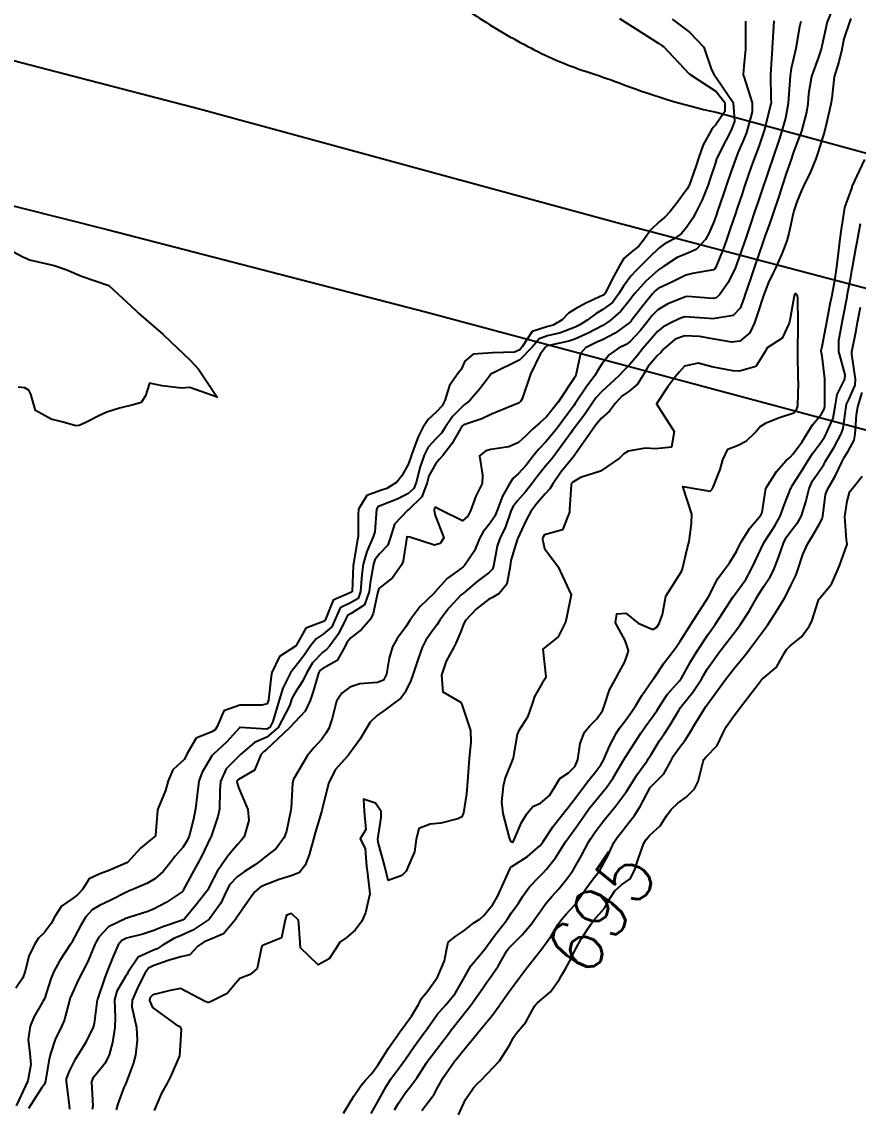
# Model space of a CAD drawing. Header units: metres. Extents: x 286371 to 293043, y 7462578 to 7466404.
# Drawn here: x 286925.5 to 286986.4, y 7465895.7 to 7465974.8 of the extents above; entities that cross this region are included whole.
import ezdxf
from ezdxf.enums import TextEntityAlignment as Align

# ---------------------------------------------------------------- set-up
doc = ezdxf.new("R2010")
doc.units = ezdxf.units.M
doc.header["$MEASUREMENT"] = 0
for name, color, linetype in [('Cotas', 45, 'Continuous'), ('Curvas de Nivel 1m', 11, 'Continuous'), ('Curvas de Nivel 5m', 15, 'Continuous'), ('Vias primárias', 230, 'Continuous')]:
    doc.layers.add(name, color=color, linetype=linetype)
doc.styles.add('Style-STANDARD', font='STANDARD.shx')

msp = doc.modelspace()

# ---------------------------------------------------------------- linework, layer by layer
at = {"layer": 'Curvas de Nivel 1m', "flags": 128}
for points, elevation in [([(286984.728, 7465976.25), (286984.124, 7465974.834), (286983.695, 7465972.842), (286983.496, 7465972.257), (286982.995, 7465970.856), (286982.78, 7465969.595), (286982.733, 7465968.864), (286982.629, 7465968.262), (286982.257, 7465966.871), (286982.189, 7465966.684), (286981.994, 7465966.187), (286981.641, 7465965.218), (286981.529, 7465964.881), (286981.13, 7465963.713), (286980.864, 7465962.891), (286980.641, 7465962.186), (286980.212, 7465960.9), (286980.134, 7465960.678), (286979.901, 7465960.041), (286979.601, 7465959.196), (286979.507, 7465958.91), (286979.089, 7465957.693), (286978.827, 7465956.92), (286978.576, 7465956.191), (286978.148, 7465954.93), (286978.064, 7465954.687), (286977.81, 7465953.973), (286977.293, 7465953.45), (286975.798, 7465953.213), (286975.541, 7465953.225), (286973.799, 7465953.347), (286973.516, 7465953.281), (286972.938, 7465953.007), (286972.187, 7465952.619), (286971.783, 7465952.281), (286971.201, 7465951.605), (286970.72, 7465951.04), (286970.293, 7465950.51), (286969.746, 7465949.865), (286969.342, 7465949.458), (286968.97, 7465949.066), (286968.338, 7465948.462), (286967.717, 7465947.918), (286967.312, 7465947.488), (286967.044, 7465947.094), (286966.512, 7465946.282), (286965.675, 7465945.181), (286965.625, 7465945.115), (286965.494, 7465944.94), (286964.179, 7465943.146), (286963.945, 7465942.845), (286963.634, 7465942.468), (286963.042, 7465941.744), (286962.614, 7465941.169), (286962.177, 7465940.605), (286961.596, 7465939.958), (286961.255, 7465939.523), (286961.112, 7465939.192), (286960.705, 7465938.06), (286960.299, 7465937.203), (286960.101, 7465936.651), (286959.84, 7465935.21), (286959.758, 7465934.974), (286959.517, 7465934.732), (286958.655, 7465934.079), (286957.647, 7465933.242), (286957.567, 7465933.169), (286957.492, 7465933.103), (286956.585, 7465932.151), (286955.938, 7465931.267), (286955.756, 7465930.973), (286955.453, 7465930.561), (286954.905, 7465929.82), (286954.645, 7465929.286), (286954.331, 7465928.38), (286953.962, 7465927.296), (286953.81, 7465926.886), (286953.384, 7465925.968), (286953.09, 7465925.597), (286952.738, 7465925.314), (286951.949, 7465924.742), (286951.359, 7465924.335), (286950.861, 7465923.833), (286950.569, 7465923.346), (286950.109, 7465922.577), (286949.316, 7465921.486), (286949.266, 7465921.414), (286949.221, 7465921.366), (286948.306, 7465920.372), (286947.83, 7465919.386), (286947.366, 7465917.512), (286947.341, 7465917.403), (286947.248, 7465917.08), (286946.851, 7465915.78), (286946.769, 7465915.411), (286946.429, 7465914.186), (286946.117, 7465913.42), (286945.706, 7465912.897), (286945.173, 7465912.684), (286944.226, 7465912.396), (286943.164, 7465911.982), (286942.823, 7465911.807), (286942.436, 7465911.475), (286941.913, 7465910.713), (286941.126, 7465909.599), (286941.088, 7465909.532), (286941.073, 7465909.495), (286940.172, 7465908.444), (286939.101, 7465907.977), (286938.775, 7465907.854), (286938.325, 7465907.536), (286937.733, 7465906.896), (286937.082, 7465906.763), (286936.166, 7465906.484), (286935.074, 7465906.096), (286934.733, 7465905.927), (286934.485, 7465905.593), (286933.991, 7465904.659), (286933.531, 7465903.607), (286933.519, 7465903.115), (286933.854, 7465901.602), (286933.908, 7465900.682), (286933.776, 7465899.602), (286933.602, 7465898.967), (286933.104, 7465897.612), (286933.056, 7465897.499), (286932.938, 7465897.234), (286932.488, 7465896.053), (286932.364, 7465895.623)], 692), ([(286969.009, 7465975.071), (286970.124, 7465974.375), (286971.884, 7465973.251), (286972.105, 7465973.113), (286972.227, 7465973.023), (286974.075, 7465971.049), (286974.161, 7465970.993), (286976.046, 7465969.748), (286976.674, 7465968.955), (286976.686, 7465968.292), (286976.009, 7465967.302), (286975.841, 7465967.133), (286975.712, 7465966.969), (286975.103, 7465965.862), (286974.781, 7465964.982), (286974.592, 7465964.358), (286974.106, 7465962.992), (286974.057, 7465962.878), (286973.939, 7465962.677), (286973.227, 7465961.702), (286972.692, 7465961.013), (286972.319, 7465960.607), (286971.903, 7465960.269), (286971.266, 7465959.661), (286970.835, 7465959.04), (286970.416, 7465958.507), (286969.869, 7465958.051), (286969.329, 7465957.596), (286969.019, 7465957.067), (286968.613, 7465956.302), (286967.975, 7465955.082), (286967.911, 7465954.995), (286967.822, 7465954.933), (286966.566, 7465954.35), (286965.806, 7465953.94), (286965.304, 7465953.62), (286964.839, 7465953.129), (286964.191, 7465952.735), (286963.787, 7465952.653), (286962.651, 7465952.291), (286961.933, 7465951.172), (286961.761, 7465950.952), (286961.363, 7465950.787), (286959.757, 7465950.732), (286958.367, 7465950.623), (286957.747, 7465950.113), (286957.481, 7465949.505), (286957.278, 7465949.251), (286956.641, 7465948.34), (286956.295, 7465947.266), (286956.094, 7465946.873), (286955.691, 7465946.437), (286955.086, 7465945.88), (286954.698, 7465945.289), (286954.345, 7465944.614), (286953.861, 7465943.301), (286953.814, 7465943.13), (286953.633, 7465942.598), (286953.161, 7465941.771), (286952.796, 7465941.317), (286952.083, 7465940.851), (286951.605, 7465940.709), (286950.607, 7465940.341), (286950.017, 7465939.358), (286949.986, 7465938.95), (286949.979, 7465937.358), (286949.925, 7465936.983), (286949.64, 7465935.363), (286949.63, 7465935.256), (286949.548, 7465933.364), (286949.536, 7465933.322), (286949.493, 7465933.301), (286948.157, 7465932.712), (286947.636, 7465931.392), (286947.589, 7465931.266), (286947.461, 7465931.182), (286946.188, 7465930.679), (286945.481, 7465929.424), (286945.465, 7465929.392), (286945.433, 7465929.364), (286944.253, 7465928.611), (286943.705, 7465927.45), (286943.665, 7465927.185), (286943.47, 7465925.453), (286943.37, 7465925.176), (286942.981, 7465925.075), (286941.368, 7465925.09), (286940.21, 7465924.663), (286939.711, 7465923.519), (286939.58, 7465923.282), (286939.338, 7465923.146), (286938.2, 7465922.673), (286937.532, 7465921.551), (286937.473, 7465921.391), (286937.308, 7465921.132), (286936.498, 7465920.365), (286936.158, 7465919.571), (286935.971, 7465918.877), (286935.422, 7465917.582), (286935.386, 7465917.448), (286935.244, 7465915.584), (286935.24, 7465915.568), (286935.224, 7465915.557), (286934.139, 7465914.671), (286933.194, 7465913.614), (286931.79, 7465913.03), (286931.181, 7465912.792), (286930.404, 7465912.428), (286929.912, 7465911.663), (286929.557, 7465911.27), (286929.154, 7465910.989), (286928.388, 7465910.443), (286927.911, 7465909.693), (286927.642, 7465909.181), (286927.116, 7465908.513), (286926.709, 7465908.112), (286926.441, 7465907.714), (286926.013, 7465906.798), (286925.738, 7465905.724), (286925.573, 7465905.22), (286925.055, 7465904.475)], 697), ([(286972.841, 7465975.014), (286974.12, 7465974.084), (286975.164, 7465972.979), (286975.712, 7465971.329), (286975.894, 7465970.967), (286976.061, 7465970.775), (286977.295, 7465968.946), (286977.392, 7465967.565), (286977.135, 7465966.947), (286976.755, 7465966.19), (286976.132, 7465964.962), (286976.085, 7465964.85), (286975.967, 7465964.498), (286975.583, 7465963.337), (286975.459, 7465962.972), (286975.029, 7465961.877), (286974.6, 7465960.984), (286974.354, 7465960.541), (286973.897, 7465959.845), (286973.494, 7465959.396), (286972.95, 7465959.008), (286972.259, 7465958.638), (286971.874, 7465958.36), (286971.197, 7465957.701), (286970.541, 7465957.044), (286970.197, 7465956.701), (286969.843, 7465956.306), (286969.309, 7465955.585), (286968.994, 7465955.067), (286968.493, 7465954.395), (286967.806, 7465953.876), (286967.311, 7465953.582), (286966.658, 7465953.101), (286966.132, 7465952.766), (286965.786, 7465952.595), (286964.73, 7465952.18), (286963.776, 7465951.974), (286963.172, 7465951.755), (286962.673, 7465951.161), (286961.75, 7465950.21), (286959.75, 7465949.23), (286959.734, 7465949.229), (286959.706, 7465949.215), (286958.843, 7465948.102), (286958.097, 7465947.239), (286957.882, 7465947.061), (286957.699, 7465946.934), (286956.854, 7465946.09), (286956.308, 7465945.265), (286956.059, 7465944.878), (286955.662, 7465944.488), (286955.083, 7465943.852), (286954.797, 7465943.287), (286954.502, 7465942.421), (286954.217, 7465941.295), (286954.047, 7465940.858), (286953.601, 7465940.46), (286952.83, 7465940.082), (286951.588, 7465939.597), (286951.414, 7465939.51), (286951.324, 7465939.338), (286951.19, 7465937.709), (286951.087, 7465937.341), (286950.616, 7465936.27), (286950.363, 7465935.352), (286950.262, 7465934.604), (286950.163, 7465933.354), (286949.991, 7465932.853), (286949.482, 7465932.556), (286948.688, 7465932.164), (286948.327, 7465931.382), (286948.067, 7465930.773), (286947.447, 7465930.238), (286946.925, 7465929.919), (286946.518, 7465929.408), (286946.083, 7465928.756), (286945.411, 7465927.871), (286945.212, 7465927.622), (286945.068, 7465927.429), (286944.506, 7465926.319), (286944.237, 7465925.441), (286943.776, 7465923.881), (286943.563, 7465923.46), (286943.342, 7465923.326), (286941.39, 7465923.448), (286941.343, 7465923.43), (286940.427, 7465922.409), (286939.449, 7465921.522), (286939.386, 7465921.45), (286939.311, 7465921.345), (286938.63, 7465920.199), (286938.393, 7465919.538), (286938.262, 7465918.547), (286938.144, 7465917.541), (286937.994, 7465916.792), (286937.683, 7465915.548), (286937.546, 7465915.223), (286937.212, 7465914.73), (286936.674, 7465914.09), (286936.278, 7465913.568), (286935.794, 7465912.967), (286935.177, 7465912.429), (286934.645, 7465912.12), (286933.471, 7465911.61), (286933.249, 7465911.527), (286933.162, 7465911.485), (286931.935, 7465910.85), (286931.147, 7465910.5), (286930.617, 7465910.177), (286930.163, 7465909.659), (286929.774, 7465909.015), (286929.106, 7465907.785), (286929.062, 7465907.718), (286929.037, 7465907.675), (286928.274, 7465906.499), (286927.834, 7465905.693), (286927.612, 7465905.15), (286927.142, 7465903.703), (286927.112, 7465903.634), (286927.04, 7465903.496), (286926.375, 7465902.356), (286926.113, 7465901.718), (286925.97, 7465900.744), (286926.075, 7465899.718), (286926.165, 7465898.923), (286925.945, 7465897.724), (286925.09, 7465895.915)], 696), ([(286985.862, 7465975.076), (286985.767, 7465974.81), (286985.339, 7465973.582), (286985.192, 7465972.818), (286984.992, 7465971.909), (286984.649, 7465970.826), (286984.462, 7465969.257), (286984.409, 7465968.837), (286984.008, 7465967.135), (286983.949, 7465966.901), (286983.938, 7465966.845), (286983.477, 7465965.356), (286983.301, 7465964.855), (286982.911, 7465963.909), (286982.412, 7465962.867), (286982.261, 7465962.547), (286981.927, 7465961.728), (286981.717, 7465961.077), (286981.668, 7465960.878), (286981.351, 7465959.424), (286981.191, 7465958.885), (286980.832, 7465957.927), (286980.377, 7465956.897), (286980.202, 7465956.546), (286979.837, 7465955.799), (286979.585, 7465955.151), (286979.5, 7465954.909), (286979.075, 7465953.646), (286978.852, 7465952.919), (286978.514, 7465952.193), (286977.774, 7465951.581), (286977.202, 7465951.514), (286975.776, 7465951.748), (286974.846, 7465951.91), (286973.779, 7465951.967), (286973.057, 7465951.723), (286972.242, 7465951.017), (286972.014, 7465950.766), (286971.756, 7465950.507), (286971.071, 7465949.708), (286970.684, 7465949.04), (286970.333, 7465948.437), (286969.717, 7465947.948), (286969.193, 7465947.581), (286968.722, 7465947.069), (286968.285, 7465946.486), (286967.687, 7465945.943), (286967.291, 7465945.479), (286967.023, 7465945.094), (286965.644, 7465943.142), (286965.629, 7465943.125), (286964.734, 7465942.031), (286964.131, 7465941.147), (286963.936, 7465940.823), (286963.604, 7465940.457), (286962.985, 7465939.772), (286962.554, 7465939.17), (286962.213, 7465938.537), (286961.578, 7465937.184), (286961.572, 7465937.166), (286961.553, 7465937.117), (286961.112, 7465935.609), (286961.052, 7465935.192), (286960.802, 7465933.897), (286960.246, 7465933.203), (286959.77, 7465932.93), (286959.487, 7465932.767), (286958.606, 7465932.099), (286957.802, 7465931.239), (286957.672, 7465931.031), (286957.452, 7465930.446), (286957.096, 7465929.593), (286956.92, 7465929.252), (286956.404, 7465928.275), (286956.064, 7465927.265), (286956.163, 7465926.04), (286957.376, 7465925.346), (286957.448, 7465925.316), (286957.494, 7465925.243), (286957.566, 7465925.045), (286958.169, 7465923.232), (286958.179, 7465922.38), (286958.06, 7465921.233), (286958.013, 7465920.514), (286957.93, 7465919.235), (286957.88, 7465918.62), (286957.657, 7465917.238), (286957.524, 7465916.956), (286957.238, 7465916.817), (286956.002, 7465916.493), (286955.231, 7465916.414), (286954.402, 7465916.111), (286954.2, 7465915.29), (286954.085, 7465914.407), (286953.612, 7465913.298), (286953.476, 7465913.004), (286953.175, 7465912.686), (286952.162, 7465912.318), (286951.935, 7465913.323), (286951.445, 7465915.096), (286951.419, 7465915.331), (286951.668, 7465916.897), (286951.654, 7465917.328), (286951.256, 7465917.956), (286950.378, 7465918.232), (286950.429, 7465917.347), (286950.537, 7465916.032), (286950.142, 7465915.351), (286950.506, 7465914.651), (286950.605, 7465913.346), (286950.664, 7465912.832), (286950.835, 7465911.349), (286950.531, 7465909.956), (286950.245, 7465909.358), (286949.769, 7465908.71), (286949.106, 7465908.147), (286948.655, 7465907.827), (286948.376, 7465907.385), (286947.87, 7465906.605), (286947.076, 7465906.171), (286945.797, 7465907.424), (286945.699, 7465908.842), (286945.638, 7465909.427), (286945.131, 7465909.909), (286944.779, 7465909.79), (286944.669, 7465909.441), (286944.402, 7465908.148), (286943.096, 7465907.619), (286942.997, 7465907.565), (286942.938, 7465907.467), (286942.628, 7465905.914), (286942.135, 7465905.478), (286941.38, 7465905.169), (286941.054, 7465904.827), (286940.446, 7465904.1), (286939.332, 7465903.52), (286939.121, 7465903.434), (286939.033, 7465903.422), (286938.803, 7465903.528), (286937.048, 7465904.463), (286936.302, 7465904.309), (286935.04, 7465903.987), (286934.837, 7465903.787), (286934.8, 7465903.588), (286935.026, 7465903.062), (286936.723, 7465901.844), (286937.006, 7465901.685), (286937.086, 7465901.553), (286937.099, 7465901.457), (286936.974, 7465899.554), (286936.377, 7465898.139), (286936.078, 7465897.567), (286935.667, 7465896.839), (286935.147, 7465895.581)], 691), ([(286980.238, 7465974.902), (286980.135, 7465972.944), (286980.129, 7465972.904), (286980.126, 7465972.871), (286980.082, 7465972.132), (286980.009, 7465970.962), (286980.01, 7465970.905), (286980.04, 7465969.297), (286980.046, 7465968.904), (286980.033, 7465968.851), (286979.64, 7465967.279), (286979.539, 7465966.911), (286979.152, 7465965.752), (286978.84, 7465964.921), (286978.606, 7465964.283), (286978.147, 7465962.931), (286978.094, 7465962.78), (286977.934, 7465962.294), (286977.592, 7465961.266), (286977.483, 7465960.941), (286977.08, 7465959.763), (286976.802, 7465958.951), (286976.554, 7465958.274), (286976.018, 7465956.962), (286975.959, 7465956.856), (286975.851, 7465956.769), (286974.32, 7465956.514), (286973.845, 7465956.38), (286972.914, 7465955.933), (286971.83, 7465955.402), (286971.613, 7465955.242), (286971.418, 7465955.031), (286970.701, 7465954.151), (286969.865, 7465953.053), (286969.834, 7465953.013), (286969.793, 7465952.973), (286968.698, 7465952.153), (286967.773, 7465951.679), (286967.362, 7465951.498), (286966.544, 7465951.103), (286966.178, 7465950.688), (286965.841, 7465949.113), (286965.805, 7465949.041), (286965.731, 7465948.933), (286964.54, 7465947.138), (286963.688, 7465946.06), (286963.217, 7465945.625), (286962.674, 7465945.169), (286962.173, 7465944.67), (286961.659, 7465944.2), (286960.953, 7465943.897), (286959.651, 7465943.693), (286959.285, 7465943.584), (286958.813, 7465943.227), (286959.033, 7465941.813), (286959.009, 7465941.224), (286958.544, 7465940.287), (286958.171, 7465939.236), (286957.981, 7465938.836), (286957.573, 7465938.506), (286956.013, 7465939.268), (286955.588, 7465939.506), (286955.52, 7465939.34), (286955.51, 7465939.276), (286955.579, 7465938.962), (286956.224, 7465937.264), (286955.968, 7465936.848), (286955.546, 7465936.721), (286953.744, 7465937.302), (286953.555, 7465937.346), (286953.526, 7465937.333), (286953.52, 7465937.305), (286953.258, 7465935.579), (286953.174, 7465935.31), (286952.484, 7465934.345), (286951.498, 7465933.584), (286951.432, 7465933.398), (286951.422, 7465933.336), (286951.068, 7465931.743), (286950.874, 7465931.343), (286950.219, 7465930.587), (286949.443, 7465929.993), (286949.166, 7465929.641), (286949.045, 7465929.37), (286948.457, 7465928.34), (286947.409, 7465927.756), (286947.203, 7465927.602), (286947.104, 7465927.399), (286946.719, 7465926.069), (286946.494, 7465925.408), (286946.123, 7465924.652), (286945.35, 7465923.824), (286944.979, 7465923.432), (286943.32, 7465921.843), (286943.095, 7465921.691), (286942.913, 7465921.47), (286942.436, 7465920.338), (286941.287, 7465919.667), (286941.185, 7465919.596), (286941.158, 7465919.496), (286941.278, 7465919.079), (286941.962, 7465917.484), (286942.034, 7465916.69), (286941.68, 7465915.488), (286941.481, 7465915.23), (286941.216, 7465914.971), (286940.55, 7465914.158), (286940.075, 7465913.511), (286939.721, 7465912.979), (286939.17, 7465911.899), (286939.049, 7465911.643), (286938.97, 7465911.527), (286938.167, 7465910.516), (286937.359, 7465909.551), (286937.235, 7465909.45), (286937.131, 7465909.407), (286935.759, 7465908.937), (286935.12, 7465908.678), (286934.308, 7465908.405), (286933.112, 7465908.112), (286932.779, 7465907.949), (286932.524, 7465907.623), (286932.09, 7465906.623), (286931.697, 7465905.635), (286931.518, 7465905.184), (286931.036, 7465903.756), (286931.006, 7465903.673), (286930.997, 7465903.645), (286930.758, 7465901.899), (286930.692, 7465901.649), (286930.147, 7465900.497), (286929.627, 7465899.665), (286929.369, 7465899.268), (286928.956, 7465898.446), (286928.739, 7465897.886), (286928.719, 7465897.678), (286928.921, 7465896.159), (286928.98, 7465895.673)], 694), ([(286982.214, 7465974.863), (286982.118, 7465974.456), (286981.861, 7465972.878), (286981.52, 7465971.435), (286981.435, 7465970.884), (286981.35, 7465969.579), (286981.29, 7465968.886), (286981.091, 7465967.815), (286980.841, 7465966.892), (286980.636, 7465966.253), (286980.177, 7465964.901), (286980.124, 7465964.75), (286979.965, 7465964.277), (286979.611, 7465963.248), (286979.499, 7465962.911), (286979.1, 7465961.743), (286978.826, 7465960.921), (286978.595, 7465960.233), (286978.154, 7465958.93), (286978.085, 7465958.728), (286977.872, 7465958.1), (286977.566, 7465957.231), (286977.459, 7465956.94), (286976.934, 7465955.851), (286976.291, 7465954.957), (286976.048, 7465954.733), (286975.82, 7465954.682), (286973.994, 7465954.82), (286973.821, 7465954.797), (286972.534, 7465954.293), (286971.806, 7465953.853), (286971.394, 7465953.437), (286971.082, 7465953.035), (286970.507, 7465952.32), (286969.771, 7465951.534), (286969.495, 7465951.331), (286968.952, 7465951.067), (286968.258, 7465950.575), (286967.747, 7465949.959), (286967.42, 7465949.408), (286967.223, 7465949.092), (286966.591, 7465948.231), (286965.829, 7465947.113), (286965.778, 7465947.038), (286965.701, 7465946.929), (286964.407, 7465945.14), (286963.661, 7465944.26), (286963.113, 7465943.702), (286962.672, 7465943.169), (286962.234, 7465942.577), (286961.625, 7465941.933), (286961.238, 7465941.572), (286960.995, 7465941.194), (286960.503, 7465940.299), (286960.075, 7465939.207), (286959.94, 7465938.847), (286959.57, 7465938.296), (286959.078, 7465937.705), (286958.83, 7465937.225), (286958.462, 7465936.309), (286957.736, 7465935.241), (286957.626, 7465935.139), (286957.521, 7465935.064), (286956.457, 7465934.313), (286955.55, 7465933.274), (286955.526, 7465933.241), (286955.493, 7465933.209), (286954.5, 7465932.268), (286953.777, 7465931.3), (286953.661, 7465931.102), (286953.456, 7465930.789), (286952.818, 7465929.939), (286952.484, 7465929.319), (286952.235, 7465928.51), (286952.041, 7465927.325), (286951.828, 7465926.897), (286951.395, 7465926.731), (286950.109, 7465926.638), (286949.39, 7465926.401), (286948.797, 7465925.959), (286948.422, 7465925.379), (286948.083, 7465924.111), (286947.841, 7465923.387), (286947.666, 7465923.063), (286947.332, 7465922.602), (286946.763, 7465921.962), (286946.303, 7465921.41), (286945.288, 7465919.704), (286945.21, 7465919.436), (286945.102, 7465917.591), (286945.083, 7465917.437), (286944.774, 7465915.898), (286944.61, 7465915.444), (286944.006, 7465914.655), (286943.202, 7465914.013), (286942.897, 7465913.771), (286942.511, 7465913.475), (286941.711, 7465912.959), (286941.176, 7465912.583), (286940.643, 7465912.024), (286940.377, 7465911.506), (286939.991, 7465910.667), (286939.166, 7465909.524), (286939.145, 7465909.503), (286939.123, 7465909.487), (286937.958, 7465908.701), (286937.109, 7465908.315), (286936.573, 7465908.094), (286935.724, 7465907.575), (286935.345, 7465907.335), (286935.097, 7465907.249), (286933.964, 7465906.723), (286933.222, 7465905.612), (286933.171, 7465905.504), (286933.06, 7465905.332), (286932.409, 7465904.261), (286932.252, 7465903.626), (286932.29, 7465902.35), (286932.277, 7465901.625), (286932.095, 7465900.521), (286931.858, 7465899.631), (286931.573, 7465899.028), (286930.953, 7465898.27), (286930.666, 7465897.931), (286930.579, 7465897.65), (286930.673, 7465895.893), (286930.627, 7465895.649)], 693), ([(286948.914, 7465895.374), (286949.674, 7465896.623), (286950.181, 7465897.356), (286950.527, 7465897.774), (286950.958, 7465898.244), (286951.427, 7465898.878), (286951.709, 7465899.333), (286952.194, 7465900.118), (286953.003, 7465901.24), (286953.034, 7465901.283), (286953.057, 7465901.314), (286953.874, 7465902.449), (286954.368, 7465903.294), (286954.606, 7465903.726), (286955.049, 7465904.294), (286955.761, 7465905.271), (286956.281, 7465906.459), (286956.414, 7465907.255), (286956.538, 7465907.817), (286957.109, 7465908.257), (286957.689, 7465908.662), (286958.414, 7465909.225), (286958.837, 7465909.51), (286959.132, 7465909.758), (286959.792, 7465910.557), (286960.16, 7465911.199), (286960.469, 7465911.891), (286961.045, 7465913.187), (286961.097, 7465913.275), (286961.186, 7465913.328), (286962.314, 7465914.051), (286963.209, 7465914.845), (286963.353, 7465915.012), (286963.448, 7465915.151), (286964.157, 7465916.214), (286964.866, 7465917.13), (286965.036, 7465917.339), (286965.251, 7465917.601), (286965.912, 7465918.467), (286966.386, 7465919.108), (286966.771, 7465919.613), (286967.291, 7465920.25), (286967.658, 7465920.73), (286967.85, 7465921.086), (286968.297, 7465922.103), (286968.802, 7465923.072), (286969.006, 7465923.403), (286969.346, 7465923.849), (286969.871, 7465924.542), (286970.198, 7465925.052), (286970.632, 7465925.789), (286971.392, 7465926.877), (286971.459, 7465926.968), (286971.504, 7465927.033), (286972.273, 7465928.16), (286972.914, 7465929.012), (286973.137, 7465929.3), (286973.435, 7465929.732), (286974.232, 7465930.989), (286975.484, 7465932.964), (286976.169, 7465934.296), (286976.656, 7465934.947), (286977.032, 7465935.434), (286977.541, 7465936.272), (286977.748, 7465936.733), (286977.842, 7465936.93), (286978.51, 7465937.976), (286979.297, 7465938.909), (286979.398, 7465939.096), (286979.606, 7465940.39), (286979.67, 7465940.847), (286979.687, 7465940.903), (286980.439, 7465942.086), (286981.14, 7465942.882), (286981.405, 7465943.12), (286981.652, 7465943.38), (286982.291, 7465944.238), (286982.671, 7465944.859), (286983.056, 7465945.481), (286983.695, 7465946.245), (286983.915, 7465946.627), (286983.953, 7465946.841), (286983.96, 7465948.612), (286983.956, 7465948.841), (286983.759, 7465950.489), (286983.701, 7465950.845), (286983.702, 7465950.908), (286983.769, 7465951.202), (286984.038, 7465952.593), (286984.082, 7465952.84), (286984.36, 7465954.293), (286984.46, 7465954.835), (286984.679, 7465955.994), (286984.809, 7465956.83), (286984.924, 7465957.773), (286985.057, 7465958.827), (286985.162, 7465959.558), (286985.337, 7465960.823), (286985.423, 7465961.321), (286985.943, 7465962.766), (286985.953, 7465962.805), (286985.964, 7465962.834), (286986.886, 7465964.796)], 691), ([(286950.945, 7465895.344), (286951.646, 7465896.621), (286952.035, 7465897.328), (286952.382, 7465897.894), (286952.964, 7465898.674), (286953.246, 7465899.035), (286953.439, 7465899.307), (286954.06, 7465900.227), (286954.845, 7465901.287), (286954.91, 7465901.381), (286955.008, 7465901.528), (286955.744, 7465902.553), (286956.367, 7465903.264), (286957.047, 7465904.089), (286957.716, 7465905.235), (286958.192, 7465906.113), (286959.093, 7465907.169), (286959.114, 7465907.193), (286959.127, 7465907.214), (286959.95, 7465908.364), (286960.612, 7465909.192), (286960.835, 7465909.482), (286961.135, 7465909.929), (286961.652, 7465910.672), (286961.984, 7465911.172), (286962.472, 7465911.858), (286963.175, 7465912.578), (286963.462, 7465912.868), (286963.702, 7465913.147), (286964.357, 7465913.976), (286965.071, 7465915.127), (286965.127, 7465915.214), (286965.217, 7465915.329), (286965.984, 7465916.362), (286966.484, 7465917.106), (286966.8, 7465917.552), (286967.259, 7465918.115), (286967.712, 7465918.643), (286968.062, 7465919.083), (286968.56, 7465919.8), (286969.304, 7465921.064), (286970.08, 7465922.296), (286970.559, 7465923.046), (286970.876, 7465923.506), (286971.351, 7465924.145), (286971.721, 7465924.667), (286971.942, 7465925.026), (286972.513, 7465925.882), (286973.392, 7465926.863), (286973.456, 7465926.941), (286973.5, 7465927.003), (286974.179, 7465928.226), (286974.632, 7465928.986), (286975.443, 7465930.198), (286975.975, 7465930.957), (286976.571, 7465931.844), (286977.269, 7465932.938), (286977.358, 7465933.065), (286977.489, 7465933.233), (286978.202, 7465934.226), (286978.585, 7465934.918), (286978.88, 7465935.561), (286979.512, 7465936.905), (286979.525, 7465936.924), (286979.545, 7465936.952), (286980.33, 7465938.132), (286980.731, 7465938.887), (286980.96, 7465939.51), (286981.476, 7465940.877), (286981.529, 7465940.962), (286981.617, 7465941.086), (286982.303, 7465942.195), (286982.718, 7465942.858), (286983.091, 7465943.414), (286983.664, 7465944.194), (286983.926, 7465944.585), (286984.071, 7465944.838), (286984.559, 7465945.963), (286984.708, 7465946.829), (286984.859, 7465947.685), (286985.407, 7465948.819), (286985.432, 7465949.126), (286984.98, 7465950.826), (286984.979, 7465951.624), (286985.201, 7465952.823), (286985.297, 7465953.327), (286985.577, 7465954.818), (286985.616, 7465955.028), (286985.846, 7465956.244), (286985.938, 7465956.728), (286985.952, 7465956.813), (286986.252, 7465958.435), (286986.322, 7465958.808), (286986.571, 7465960.138)], 692), ([(286923.877, 7465958.627), (286925.573, 7465957.729), (286925.862, 7465957.589), (286926.071, 7465957.512), (286927.855, 7465957.096), (286928.77, 7465956.761), (286929.844, 7465956.3), (286931.834, 7465955.634), (286933.807, 7465953.8), (286934.026, 7465953.601), (286935.782, 7465952.074), (286936.32, 7465951.566), (286937.754, 7465950.189), (286938.366, 7465949.535), (286939.714, 7465947.514), (286937.724, 7465948.213), (286937.115, 7465948.161), (286935.725, 7465948.331), (286934.8, 7465948.516), (286934.499, 7465947.593), (286934.184, 7465947.121), (286933.705, 7465946.971), (286932.613, 7465946.708), (286931.696, 7465946.4), (286931.164, 7465946.17), (286930.15, 7465945.657), (286929.681, 7465945.43), (286929.432, 7465945.421), (286928.519, 7465945.688), (286927.839, 7465945.854), (286927.687, 7465945.886), (286926.497, 7465946.52), (286926.152, 7465947.726), (286926.014, 7465948.024), (286925.721, 7465948.19), (286925.235, 7465948.228)], 698), ([(286952.628, 7465895.609), (286952.926, 7465896.114), (286953.413, 7465896.831), (286953.778, 7465897.302), (286954.284, 7465897.965), (286954.97, 7465899.038), (286955.065, 7465899.19), (286955.132, 7465899.282), (286955.944, 7465900.316), (286956.625, 7465901.26), (286956.79, 7465901.475), (286957.011, 7465901.739), (286958.182, 7465903.231), (286959.053, 7465904.488), (286959.352, 7465904.918), (286959.569, 7465905.207), (286960.184, 7465906.091), (286960.82, 7465907.189), (286960.929, 7465907.354), (286961.099, 7465907.542), (286961.929, 7465908.355), (286962.601, 7465909.162), (286962.818, 7465909.469), (286963.136, 7465909.923), (286963.654, 7465910.639), (286964.087, 7465911.14), (286964.591, 7465911.704), (286965.174, 7465912.434), (286965.468, 7465912.832), (286965.663, 7465913.117), (286966.232, 7465914.075), (286966.767, 7465915.101), (286966.934, 7465915.383), (286967.225, 7465915.808), (286967.768, 7465916.555), (286968.186, 7465917.08), (286968.666, 7465917.66), (286969.265, 7465918.428), (286969.531, 7465918.8), (286969.687, 7465919.058), (286970.298, 7465920.04), (286971.019, 7465921.039), (286971.135, 7465921.209), (286971.311, 7465921.494), (286971.899, 7465922.452), (286972.279, 7465923.02), (286972.7, 7465923.658), (286973.36, 7465924.738), (286973.462, 7465924.903), (286973.536, 7465925.002), (286974.349, 7465926.02), (286974.976, 7465926.981), (286975.129, 7465927.248), (286975.405, 7465927.698), (286976.288, 7465928.957), (286977.447, 7465930.47), (286977.654, 7465930.728), (286977.803, 7465930.929), (286978.454, 7465931.935), (286979.007, 7465932.912), (286979.183, 7465933.215), (286979.496, 7465933.695), (286979.974, 7465934.431), (286980.223, 7465934.894), (286980.589, 7465935.828), (286980.944, 7465936.883), (286981.145, 7465937.288), (286981.559, 7465937.845), (286982.013, 7465938.422), (286982.254, 7465938.864), (286982.572, 7465939.883), (286982.826, 7465940.856), (286983.074, 7465941.401), (286983.635, 7465942.242), (286983.879, 7465942.601), (286984.021, 7465942.839), (286984.631, 7465943.859), (286985.156, 7465944.822), (286985.286, 7465945.214), (286985.506, 7465946.817), (286985.542, 7465946.981), (286985.712, 7465947.332), (286986.161, 7465948.374), (286986.207, 7465948.807), (286985.939, 7465950.634), (286985.932, 7465950.812), (286986.233, 7465952.362), (286986.317, 7465952.807), (286986.553, 7465954.064)], 693), ([(286954.631, 7465895.576), (286954.924, 7465895.95), (286955.496, 7465896.716), (286955.793, 7465897.272), (286956.211, 7465898.009), (286956.972, 7465899.111), (286957.036, 7465899.19), (286957.095, 7465899.253), (286957.484, 7465899.747), (286958.692, 7465901.221), (286959.01, 7465901.603), (286959.738, 7465902.489), (286960.258, 7465903.196), (286960.578, 7465903.654), (286961.051, 7465904.32), (286961.423, 7465904.814), (286961.691, 7465905.175), (286962.276, 7465905.966), (286963.092, 7465907.008), (286963.154, 7465907.093), (286963.203, 7465907.153), (286964.009, 7465908.242), (286964.556, 7465909.133), (286964.785, 7465909.474), (286965.135, 7465909.855), (286965.739, 7465910.522), (286966.152, 7465911.109), (286966.556, 7465911.711), (286967.176, 7465912.533), (286967.429, 7465912.842), (286967.614, 7465913.088), (286968.171, 7465914.109), (286968.612, 7465915.073), (286968.838, 7465915.452), (286969.227, 7465915.943), (286969.728, 7465916.566), (286970.094, 7465917.052), (286970.55, 7465917.75), (286971.214, 7465919.035), (286971.237, 7465919.073), (286971.275, 7465919.116), (286972.232, 7465920.078), (286972.745, 7465921.013), (286972.934, 7465921.386), (286973.318, 7465921.912), (286973.795, 7465922.529), (286974.089, 7465922.993), (286974.558, 7465923.775), (286975.297, 7465924.975), (286975.324, 7465925.015), (286975.366, 7465925.075), (286976.726, 7465926.948), (286977.407, 7465927.826), (286977.91, 7465928.433), (286978.296, 7465928.921), (286978.785, 7465929.563), (286979.447, 7465930.438), (286979.651, 7465930.702), (286979.795, 7465930.899), (286980.442, 7465931.918), (286981.031, 7465932.881), (286981.192, 7465933.176), (286981.498, 7465933.801), (286981.849, 7465934.529), (286981.979, 7465934.867), (286982.355, 7465936.039), (286982.728, 7465936.857), (286983.038, 7465937.366), (286983.565, 7465938.272), (286983.759, 7465938.654), (286983.809, 7465938.841), (286984.022, 7465940.421), (286984.175, 7465940.836), (286984.703, 7465941.747), (286985.228, 7465942.821), (286985.366, 7465943.101), (286985.655, 7465943.564), (286986.1, 7465944.374), (286986.17, 7465944.807), (286986.256, 7465946.246), (286986.363, 7465946.805), (286986.68, 7465947.84)], 694)]:
    msp.add_lwpolyline(points, dxfattribs=dict(at, elevation=elevation))
at = {"layer": 'Curvas de Nivel 5m', "elevation": 695, "flags": 128}
for points in [[(286978.193, 7465974.873), (286978.197, 7465972.933), (286978.195, 7465972.84), (286978.077, 7465971.577), (286978.018, 7465970.982), (286978.028, 7465970.935), (286978.063, 7465970.845), (286978.671, 7465968.925), (286978.663, 7465968.286), (286978.299, 7465966.93), (286978.224, 7465966.708), (286977.992, 7465966.125), (286977.638, 7465965.28), (286977.502, 7465964.942), (286977.091, 7465963.813), (286976.803, 7465962.952), (286976.586, 7465962.303), (286976.13, 7465960.961), (286976.076, 7465960.798), (286975.904, 7465960.323), (286975.491, 7465959.369), (286975.275, 7465958.974), (286974.601, 7465958.255), (286973.868, 7465957.941), (286973.21, 7465957.659), (286972.22, 7465957.019), (286971.999, 7465956.875), (286971.85, 7465956.774), (286970.93, 7465955.946), (286970.122, 7465955.05), (286969.987, 7465954.886), (286969.818, 7465954.645), (286969.113, 7465953.756), (286968.335, 7465953.076), (286968.013, 7465952.859), (286967.789, 7465952.722), (286966.726, 7465952.154), (286965.773, 7465951.725), (286965.313, 7465951.579), (286963.766, 7465951.251), (286963.691, 7465951.219), (286963.622, 7465951.147), (286963.227, 7465950.626), (286962.535, 7465949.168), (286961.92, 7465947.393), (286961.818, 7465947.183), (286961.755, 7465947.132), (286961.703, 7465947.102), (286960.358, 7465946.54), (286959.69, 7465946.255), (286958.981, 7465945.928), (286957.678, 7465945.485), (286957.538, 7465945.385), (286957.452, 7465945.248), (286956.802, 7465944.112), (286956.151, 7465943.267), (286955.919, 7465942.991), (286955.635, 7465942.665), (286955.138, 7465941.765), (286955.01, 7465941.284), (286954.633, 7465940.254), (286953.664, 7465939.303), (286953.619, 7465939.269), (286953.583, 7465939.243), (286952.63, 7465938.257), (286952.352, 7465937.322), (286952.15, 7465936.72), (286951.536, 7465936.098), (286951.211, 7465935.657), (286951.112, 7465935.341), (286950.863, 7465933.985), (286950.787, 7465933.345), (286950.448, 7465932.381), (286949.47, 7465931.756), (286949.219, 7465931.617), (286949.086, 7465931.37), (286948.564, 7465930.261), (286947.9, 7465929.387), (286947.677, 7465929.144), (286947.427, 7465928.931), (286946.659, 7465928.162), (286946.216, 7465927.412), (286945.959, 7465926.852), (286945.382, 7465925.952), (286945.184, 7465925.621), (286945.119, 7465925.428), (286945.01, 7465925.073), (286944.166, 7465923.448), (286943.333, 7465922.749), (286942.436, 7465922.369), (286941.409, 7465921.493), (286941.368, 7465921.439), (286941.312, 7465921.388), (286940.369, 7465920.438), (286939.954, 7465919.514), (286939.914, 7465918.875), (286939.886, 7465917.515), (286939.779, 7465916.984), (286939.287, 7465915.524), (286939.264, 7465915.483), (286939.222, 7465915.402), (286938.616, 7465914.12), (286938.298, 7465913.538), (286937.899, 7465912.828), (286937.213, 7465911.554), (286937.193, 7465911.524), (286937.163, 7465911.495), (286936.001, 7465910.722), (286935.144, 7465910.254), (286934.669, 7465910.063), (286933.294, 7465909.612), (286933.167, 7465909.581), (286933.133, 7465909.568), (286931.805, 7465908.953), (286931.112, 7465908.191), (286930.912, 7465907.842), (286930.823, 7465907.649), (286930.314, 7465906.428), (286929.911, 7465905.662), (286929.619, 7465905.11), (286929.046, 7465903.817), (286929.002, 7465903.718), (286928.992, 7465903.675), (286928.578, 7465902.115), (286928.389, 7465901.684), (286927.931, 7465900.749), (286927.598, 7465899.695), (286927.474, 7465899.189), (286927.221, 7465897.7), (286927.152, 7465897.49), (286926.937, 7465897.204), (286925.985, 7465895.723)], [(286957.282, 7465895.249), (286957.795, 7465896.378), (286958.389, 7465897.233), (286958.663, 7465897.514), (286958.952, 7465897.782), (286960.288, 7465899.198), (286960.991, 7465900.285), (286961.287, 7465900.893), (286961.502, 7465901.177), (286962.192, 7465901.991), (286962.837, 7465903.157), (286962.911, 7465903.281), (286963.038, 7465903.408), (286963.986, 7465904.205), (286964.644, 7465905.131), (286964.794, 7465905.403), (286965.075, 7465905.875), (286965.515, 7465906.69), (286965.703, 7465907.115), (286966.197, 7465908.019), (286966.896, 7465909.098), (286966.992, 7465909.231), (286967.129, 7465909.397), (286967.928, 7465910.297), (286968.353, 7465911.076), (286968.671, 7465911.562), (286969.168, 7465911.989), (286969.795, 7465912.435), (286970.106, 7465913.051), (286970.364, 7465913.88), (286970.796, 7465915.041), (286970.945, 7465915.312), (286971.223, 7465915.612), (286971.966, 7465916.29), (286972.44, 7465917.017), (286972.767, 7465917.496), (286973.258, 7465917.945), (286973.875, 7465918.385), (286974.472, 7465918.986), (286974.737, 7465919.528), (286975.108, 7465920.977), (286975.165, 7465921.117), (286975.309, 7465921.305), (286976.134, 7465922.15), (286976.509, 7465922.957), (286976.79, 7465923.505), (286977.355, 7465924.326), (286977.821, 7465924.935), (286979.098, 7465926.619), (286979.336, 7465926.905), (286979.363, 7465926.936), (286979.395, 7465926.969), (286980.451, 7465927.847), (286981.023, 7465928.88), (286981.171, 7465929.136), (286981.432, 7465929.411), (286982.252, 7465930.053), (286982.835, 7465930.854), (286983.033, 7465931.279), (286983.481, 7465932.658), (286983.535, 7465932.792), (286983.579, 7465932.843), (286984.441, 7465933.889), (286984.871, 7465934.824), (286985.05, 7465935.292), (286985.541, 7465936.644), (286985.582, 7465936.775), (286985.583, 7465936.814), (286985.548, 7465937.105), (286985.427, 7465938.817), (286985.433, 7465938.96), (286985.591, 7465939.922), (286985.779, 7465940.635), (286985.925, 7465940.81), (286986.673, 7465941.749)]]:
    msp.add_lwpolyline(points, dxfattribs=at)
at = {"layer": 'Curvas de Nivel 5m', "elevation": 690, "flags": 128}
msp.add_lwpolyline([(286981.97, 7465954.872), (286981.827, 7465955.055), (286981.743, 7465954.958), (286981.718, 7465954.876), (286981.443, 7465953.236), (286981.358, 7465952.881), (286980.867, 7465951.799), (286979.767, 7465951.095), (286979.692, 7465950.978), (286979.665, 7465950.906), (286978.938, 7465949.725), (286977.741, 7465949.386), (286977.262, 7465949.421), (286975.745, 7465949.7), (286974.746, 7465949.983), (286973.746, 7465949.762), (286973.388, 7465949.351), (286973.084, 7465949.004), (286972.5, 7465948.235), (286971.704, 7465947.024), (286973.001, 7465945.005), (286972.8, 7465943.864), (286971.655, 7465943.742), (286970.895, 7465943.797), (286969.652, 7465943.566), (286969.34, 7465943.368), (286969.008, 7465943.064), (286967.629, 7465942.106), (286966.164, 7465941.656), (286965.617, 7465941.318), (286965.519, 7465941.222), (286965.483, 7465941.126), (286965.385, 7465939.329), (286965.365, 7465939.128), (286964.863, 7465937.836), (286963.559, 7465937.472), (286963.429, 7465937.283), (286963.409, 7465937.157), (286963.544, 7465936.487), (286964.558, 7465935.139), (286965.494, 7465933.124), (286965.149, 7465931.449), (286965.076, 7465931.13), (286964.54, 7465930.045), (286963.434, 7465929.154), (286963.641, 7465927.151), (286963.587, 7465926.965), (286963.395, 7465926.69), (286962.819, 7465925.719), (286962.653, 7465925.165), (286962.324, 7465924.195), (286961.669, 7465923.179), (286961.563, 7465922.948), (286961.309, 7465921.534), (286961.263, 7465921.227), (286961.253, 7465921.185), (286960.689, 7465919.788), (286960.542, 7465919.195), (286960.423, 7465918.031), (286960.525, 7465917.195), (286960.976, 7465915.43), (286961.087, 7465915.186), (286961.213, 7465915.115), (286961.266, 7465915.131), (286961.302, 7465915.183), (286961.876, 7465916.533), (286962.264, 7465917.169), (286962.702, 7465917.713), (286963.256, 7465917.947), (286963.907, 7465918.502), (286964.308, 7465919.139), (286964.678, 7465919.738), (286965.29, 7465920.157), (286965.78, 7465920.634), (286965.987, 7465921.114), (286966.154, 7465922.279), (286966.475, 7465923.107), (286966.861, 7465923.582), (286967.348, 7465924.051), (286967.772, 7465924.674), (286967.931, 7465925.086), (286968.277, 7465926.185), (286968.765, 7465927.074), (286968.989, 7465927.482), (286969.412, 7465928.242), (286969.625, 7465928.858), (286969.657, 7465929.061), (286969.438, 7465929.784), (286968.734, 7465931.075), (286968.815, 7465931.733), (286969.475, 7465931.77), (286970.376, 7465931.051), (286971.447, 7465930.581), (286971.72, 7465930.761), (286971.891, 7465931.028), (286972.132, 7465931.689), (286972.392, 7465933.016), (286973.52, 7465934.816), (286973.587, 7465934.93), (286973.609, 7465934.993), (286973.976, 7465936.56), (286974.076, 7465936.987), (286974.256, 7465938.302), (286974.283, 7465938.984), (286973.614, 7465940.994), (286975.61, 7465940.665), (286975.765, 7465940.808), (286975.835, 7465940.961), (286976.35, 7465942.237), (286976.535, 7465942.951), (286976.896, 7465943.705), (286977.66, 7465944.015), (286978.256, 7465944.335), (286978.865, 7465944.917), (286979.238, 7465945.354), (286979.685, 7465945.642), (286980.592, 7465945.989), (286981.696, 7465946.37), (286981.919, 7465946.653), (286981.997, 7465946.87), (286982.042, 7465948.557), (286982.031, 7465948.87), (286982, 7465950.632), (286981.995, 7465950.871), (286982.013, 7465952.649), (286982.017, 7465952.871), (286981.992, 7465954.701)], close=True, dxfattribs=at)
at = {"layer": 'Vias primárias'}
for points in [[(286926.498, 7465996.442), (286952.107, 7465979.453), (286958.598, 7465975.229, 0.02433), (286962.547, 7465972.925, 0.041931), (286966.894, 7465971.108, -0.013008), (286969.29, 7465970.266, 0.038997), (286976.521, 7465968.14), (286999.075, 7465961.965), (287021.135, 7465955.842), (287044.89, 7465949.584), (287071.616, 7465942.435), (287096.387, 7465935.691), (287110.559, 7465932.135), (287128.984, 7465928.363), (287151.13, 7465923.705), (287184.119, 7465915.579), (287186.994, 7465915.085)], [(286882.246, 7465973.52), (286895.338, 7465969.382), (286912.717, 7465964.483), (286931.708, 7465959.709), (286954.897, 7465953.722), (286980.891, 7465946.757), (287007.213, 7465939.695), (287031.854, 7465932.868), (287049.849, 7465927.961), (287066.399, 7465923.375), (287079.582, 7465919.543), (287097.399, 7465914.677), (287120.313, 7465908.596), (287137.52, 7465904.198, -0.017533), (287151.08, 7465900.222, -0.029487), (287161.031, 7465896.255, -0.002153), (287166.272, 7465893.772, -0.03082), (287177.583, 7465887.468, -0.001333), (287183.516, 7465883.641, -0.017453), (287189.736, 7465879.291, -0.025968), (287197.498, 7465872.791, -0.002771)]]:
    msp.add_lwpolyline(points, format="xyb", dxfattribs=at)
msp.add_lwpolyline([(286881.904, 7465984.394), (286898.518, 7465979.153), (286915.634, 7465974.407), (286938.446, 7465968.49), (286968.72, 7465960.231), (287007.869, 7465949.927), (287040.453, 7465941.126), (287068.563, 7465933.503), (287101.963, 7465924.435), (287120.103, 7465920.733), (287148.762, 7465914.6), (287176.02, 7465908.099), (287205.801, 7465900.514), (287214.567, 7465898.225)], dxfattribs=at)

# ---------------------------------------------------------------- texts
at = {"layer": 'Cotas', "style": 'Style-STANDARD'}
msp.add_text('695', height=4, rotation=55.54958, dxfattribs=at).set_placement((286967.685, 7465910.063, 695), align=Align.MIDDLE_CENTER)

doc.saveas('drawing.dxf')
